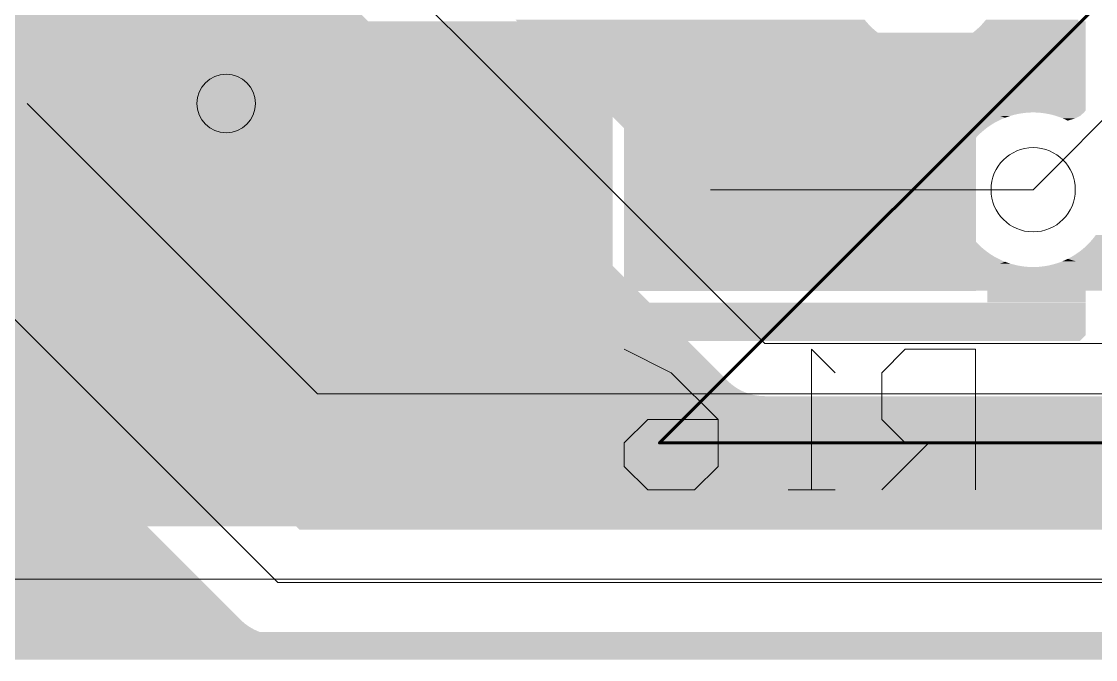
# Model space of a CAD drawing. Header units: millimetres. Extents: x 0 to 210, y 0 to 297.
# Drawn here: x 111.741 to 116.327, y 210.373 to 213.098 of the extents above; entities that cross this region are included whole.
import ezdxf

# ---------------------------------------------------------------- set-up
doc = ezdxf.new("R2010")
doc.units = ezdxf.units.MM
for name, pattern in [('K5LT32768', [0]), ('K5LT32769', [0]), ('K5LT32770', [0]), ('K5LT32773', [0]), ('K5LT32774', [0]), ('K5LT_BASIC', [0])]:
    doc.linetypes.add(name, pattern=pattern)

# ---------------------------------------------------------------- blocks, each defined once
blk = doc.blocks.new('U55')
at = {"color": 7, "linetype": 'K5LT32768', "lineweight": 18}
blk.add_circle((116.0608, 212.3795), 0.18, dxfattribs=at)
blk = doc.blocks.new('U92')
blk.add_hatch(color=7).paths.add_polyline_path([(112.0649, 213.198), (112.0649, 212.2981), (111.465, 212.2981), (111.465, 213.198)])
blk = doc.blocks.new('U130')
blk.add_hatch(color=7).paths.add_polyline_path([(115.7149, 212.9481), (115.7149, 212.0482), (114.4149, 212.0482), (114.4149, 212.9481)])
blk = doc.blocks.new('U195')
at = {"true_color": 0xff0000}
blk.add_hatch(color=1, dxfattribs=at).paths.add_polyline_path([(112.1665, 213.2996), (112.1665, 212.1965), (111.3634, 212.1965), (111.3634, 213.2996)])
blk = doc.blocks.new('U233')
at = {"true_color": 0xff0000}
blk.add_hatch(color=1, dxfattribs=at).paths.add_polyline_path([(115.8165, 213.0497), (115.8165, 211.9466), (114.3133, 211.9466), (114.3133, 213.0497)])
blk = doc.blocks.new('U288')
at = {"color": 3, "linetype": 'K5LT32773', "lineweight": 18, "true_color": 0x00ff00}
blk.add_circle((116.0608, 212.3795), 0.18, dxfattribs=at)

msp = doc.modelspace()

# ---------------------------------------------------------------- hatches: boundary and pattern name
at = {"true_color": 0x00ff00}
for points in [[(112.2923, 211.5639), (109.6585, 214.1979), (112.1218, 214.1979), (114.7558, 211.5639)], [(113.8629, 213.0935), (113.8512, 213.1052), (115.3415, 213.1052), (115.3512, 213.0935)], [(115.8493, 213.0935), (115.8589, 213.1052), (116.2534, 213.1052), (116.2534, 213.0935)], [(113.8741, 213.0823), (113.8629, 213.0935), (115.3512, 213.0935), (115.3616, 213.0823)], [(113.885, 213.0714), (113.8741, 213.0823), (115.3616, 213.0823), (115.3723, 213.0714)], [(113.8951, 213.0613), (113.885, 213.0714), (115.3723, 213.0714), (115.3837, 213.0613)], [(113.9048, 213.0516), (113.8951, 213.0613), (115.3837, 213.0613), (115.3954, 213.0516)], [(115.8053, 213.0516), (115.817, 213.0613), (116.2534, 213.0613), (116.2534, 213.0516)], [(115.817, 213.0613), (115.8282, 213.0714), (116.2534, 213.0714), (116.2534, 213.0613)], [(115.8282, 213.0714), (115.8391, 213.0823), (116.2534, 213.0823), (116.2534, 213.0714)], [(115.8391, 213.0823), (115.8493, 213.0935), (116.2534, 213.0935), (116.2534, 213.0823)], [(113.9142, 213.0422), (113.9048, 213.0516), (115.3954, 213.0516), (115.4076, 213.0422)], [(113.9228, 213.0336), (113.9142, 213.0422), (115.4076, 213.0422), (115.42, 213.0336)], [(113.9307, 213.0257), (113.9228, 213.0336), (115.42, 213.0336), (115.433, 213.0257)], [(113.9381, 213.0183), (113.9307, 213.0257), (115.433, 213.0257), (115.4464, 213.0183)], [(113.9449, 213.0115), (113.9381, 213.0183), (115.4464, 213.0183), (115.4599, 213.0115)], [(115.7406, 213.0115), (115.7543, 213.0183), (116.2534, 213.0183), (116.2534, 213.0115)], [(115.7543, 213.0183), (115.7675, 213.0257), (116.2534, 213.0257), (116.2534, 213.0183)], [(115.7675, 213.0257), (115.7804, 213.0336), (116.2534, 213.0336), (116.2534, 213.0257)], [(115.7804, 213.0336), (115.7931, 213.0422), (116.2534, 213.0422), (116.2534, 213.0336)], [(115.7931, 213.0422), (115.8053, 213.0516), (116.2534, 213.0516), (116.2534, 213.0422)], [(113.951, 213.0054), (113.9449, 213.0115), (115.4599, 213.0115), (115.4739, 213.0054)], [(113.9566, 212.9998), (113.951, 213.0054), (115.4739, 213.0054), (115.4881, 212.9998)], [(113.9614, 212.995), (113.9566, 212.9998), (115.4881, 212.9998), (115.5026, 212.995)], [(113.9658, 212.9906), (113.9614, 212.995), (115.5026, 212.995), (115.5173, 212.9906)], [(113.9691, 212.9873), (113.9658, 212.9906), (115.5173, 212.9906), (115.532, 212.9873)], [(113.9719, 212.9845), (113.9691, 212.9873), (115.532, 212.9873), (115.547, 212.9845)], [(113.9741, 212.9823), (113.9719, 212.9845), (115.547, 212.9845), (115.5622, 212.9823)], [(113.9754, 212.981), (113.9741, 212.9823), (115.5622, 212.9823), (115.5775, 212.981)], [(113.9762, 212.9802), (113.9754, 212.981), (115.5775, 212.981), (115.5927, 212.9802)], [(114.0661, 212.8903), (113.9762, 212.9802), (116.2534, 212.9802), (116.2534, 212.8903)], [(115.608, 212.9802), (115.6232, 212.981), (116.2534, 212.981), (116.2534, 212.9802)], [(115.6232, 212.981), (115.6382, 212.9823), (116.2534, 212.9823), (116.2534, 212.981)], [(115.6382, 212.9823), (115.6534, 212.9845), (116.2534, 212.9845), (116.2534, 212.9823)], [(115.6534, 212.9845), (115.6684, 212.9873), (116.2534, 212.9873), (116.2534, 212.9845)], [(115.6684, 212.9873), (115.6831, 212.9906), (116.2534, 212.9906), (116.2534, 212.9873)], [(115.6831, 212.9906), (115.6979, 212.995), (116.2534, 212.995), (116.2534, 212.9906)], [(115.6979, 212.995), (115.7124, 212.9998), (116.2534, 212.9998), (116.2534, 212.995)], [(115.7124, 212.9998), (115.7266, 213.0054), (116.2534, 213.0054), (116.2534, 212.9998)], [(115.7266, 213.0054), (115.7406, 213.0115), (116.2534, 213.0115), (116.2534, 213.0054)], [(114.247, 212.7095), (114.0661, 212.8903), (116.2534, 212.8903), (116.0725, 212.7095)], [(114.2477, 212.7087), (114.247, 212.7095), (116.0532, 212.7095), (116.038, 212.7087)], [(114.249, 212.7074), (114.2477, 212.7087), (116.038, 212.7087), (116.0227, 212.7074)], [(114.2513, 212.7051), (114.249, 212.7074), (116.0227, 212.7074), (116.0078, 212.7051)], [(114.2541, 212.7024), (114.2513, 212.7051), (116.0078, 212.7051), (115.9925, 212.7024)], [(114.2574, 212.699), (114.2541, 212.7024), (115.9925, 212.7024), (115.9778, 212.699)], [(114.2617, 212.6947), (114.2574, 212.699), (115.9778, 212.699), (115.9631, 212.6947)], [(114.2665, 212.6899), (114.2617, 212.6947), (115.9631, 212.6947), (115.9486, 212.6899)], [(114.2721, 212.6843), (114.2665, 212.6899), (115.9486, 212.6899), (115.9344, 212.6843)], [(114.2782, 212.6782), (114.2721, 212.6843), (115.9344, 212.6843), (115.9204, 212.6782)], [(114.2851, 212.6714), (114.2782, 212.6782), (115.9204, 212.6782), (115.9069, 212.6714)], [(114.2924, 212.664), (114.2851, 212.6714), (115.9069, 212.6714), (115.8935, 212.664)], [(114.3006, 212.6559), (114.2924, 212.664), (115.8935, 212.664), (115.8805, 212.6559)], [(114.3089, 212.6475), (114.3006, 212.6559), (115.8805, 212.6559), (115.8681, 212.6475)], [(114.3183, 212.6381), (114.3089, 212.6475), (115.8681, 212.6475), (115.8559, 212.6381)], [(114.328, 212.6284), (114.3183, 212.6381), (115.8559, 212.6381), (115.8442, 212.6284)], [(114.3382, 212.6183), (114.328, 212.6284), (115.8442, 212.6284), (115.8328, 212.6183)], [(114.3491, 212.6074), (114.3382, 212.6183), (115.8328, 212.6183), (115.8221, 212.6074)], [(114.3603, 212.5962), (114.3491, 212.6074), (115.8221, 212.6074), (115.8117, 212.5962)], [(114.3719, 212.5845), (114.3603, 212.5962), (115.8117, 212.5962), (115.802, 212.5845)], [(114.3841, 212.5723), (114.3719, 212.5845), (115.802, 212.5845), (115.7929, 212.5723)], [(114.3968, 212.5596), (114.3841, 212.5723), (115.7929, 212.5723), (115.7842, 212.5596)], [(114.4098, 212.5466), (114.3968, 212.5596), (115.7842, 212.5596), (115.7761, 212.5466)], [(114.423, 212.5334), (114.4098, 212.5466), (115.7761, 212.5466), (115.7687, 212.5334)], [(114.4367, 212.5197), (114.423, 212.5334), (115.7687, 212.5334), (115.7619, 212.5197)], [(114.4507, 212.5058), (114.4367, 212.5197), (115.7619, 212.5197), (115.7558, 212.5058)], [(114.4649, 212.4915), (114.4507, 212.5058), (115.7558, 212.5058), (115.7502, 212.4915)], [(114.4794, 212.4771), (114.4649, 212.4915), (115.7502, 212.4915), (115.7454, 212.4771)], [(114.4941, 212.4623), (114.4794, 212.4771), (115.7454, 212.4771), (115.7413, 212.4623)], [(114.5089, 212.4476), (114.4941, 212.4623), (115.7413, 212.4623), (115.7378, 212.4476)], [(114.5239, 212.4326), (114.5089, 212.4476), (115.7378, 212.4476), (115.735, 212.4326)], [(114.5388, 212.4176), (114.5239, 212.4326), (115.735, 212.4326), (115.7329, 212.4176)], [(114.5541, 212.4024), (114.5388, 212.4176), (115.7329, 212.4176), (115.7314, 212.4024)], [(114.5693, 212.3871), (114.5541, 212.4024), (115.7314, 212.4024), (115.7309, 212.3871)], [(114.5846, 212.3719), (114.5693, 212.3871), (115.7309, 212.3871), (115.7309, 212.3719)], [(114.5998, 212.3567), (114.5846, 212.3719), (115.7309, 212.3719), (115.7314, 212.3567)], [(114.615, 212.3414), (114.5998, 212.3567), (115.7314, 212.3567), (115.7329, 212.3414)], [(114.6303, 212.3262), (114.615, 212.3414), (115.7329, 212.3414), (115.735, 212.3262)], [(114.645, 212.3114), (114.6303, 212.3262), (115.735, 212.3262), (115.7378, 212.3114)], [(114.66, 212.2965), (114.645, 212.3114), (115.7378, 212.3114), (115.7413, 212.2965)], [(114.6747, 212.2817), (114.66, 212.2965), (115.7413, 212.2965), (115.7454, 212.2817)], [(114.6892, 212.2672), (114.6747, 212.2817), (115.7454, 212.2817), (115.7502, 212.2672)], [(114.7034, 212.253), (114.6892, 212.2672), (115.7502, 212.2672), (115.7558, 212.253)], [(114.7172, 212.2393), (114.7034, 212.253), (115.7558, 212.253), (115.7619, 212.2393)], [(114.7309, 212.2256), (114.7172, 212.2393), (115.7619, 212.2393), (115.7687, 212.2256)], [(114.7443, 212.2121), (114.7309, 212.2256), (115.7687, 212.2256), (115.7761, 212.2121)], [(114.7573, 212.1992), (114.7443, 212.2121), (115.7761, 212.2121), (115.7842, 212.1992)], [(114.7697, 212.1867), (114.7573, 212.1992), (115.7842, 212.1992), (115.7929, 212.1867)], [(114.7819, 212.1745), (114.7697, 212.1867), (115.7929, 212.1867), (115.802, 212.1745)], [(114.7936, 212.1629), (114.7819, 212.1745), (115.802, 212.1745), (115.8117, 212.1629)], [(114.8051, 212.1514), (114.7936, 212.1629), (115.8117, 212.1629), (115.8221, 212.1514)], [(114.8157, 212.1408), (114.8051, 212.1514), (115.8221, 212.1514), (115.8328, 212.1408)], [(116.2887, 212.1408), (116.2996, 212.1514), (117.3, 212.1514), (117.2894, 212.1408)], [(116.2996, 212.1514), (116.3098, 212.1629), (117.3115, 212.1629), (117.3, 212.1514)], [(116.3098, 212.1629), (116.3197, 212.1745), (117.3232, 212.1745), (117.3115, 212.1629)], [(116.3197, 212.1745), (116.3288, 212.1867), (117.3354, 212.1867), (117.3232, 212.1745)], [(114.8261, 212.1303), (114.8157, 212.1408), (115.8328, 212.1408), (115.8442, 212.1303)], [(114.8358, 212.1207), (114.8261, 212.1303), (115.8442, 212.1303), (115.8559, 212.1207)], [(114.8449, 212.1115), (114.8358, 212.1207), (115.8559, 212.1207), (115.8681, 212.1115)], [(114.8536, 212.1029), (114.8449, 212.1115), (115.8681, 212.1115), (115.8805, 212.1029)], [(114.8617, 212.0948), (114.8536, 212.1029), (115.8805, 212.1029), (115.8935, 212.0948)], [(116.228, 212.0948), (116.2409, 212.1029), (117.2515, 212.1029), (117.2434, 212.0948)], [(116.2409, 212.1029), (116.2536, 212.1115), (117.2601, 212.1115), (117.2515, 212.1029)], [(116.2536, 212.1115), (116.2658, 212.1207), (117.2693, 212.1207), (117.2601, 212.1115)], [(116.2658, 212.1207), (116.2775, 212.1303), (117.2789, 212.1303), (117.2693, 212.1207)], [(116.2775, 212.1303), (116.2887, 212.1408), (117.2894, 212.1408), (117.2789, 212.1303)], [(114.8691, 212.0874), (114.8617, 212.0948), (115.8935, 212.0948), (115.9069, 212.0874)], [(114.8759, 212.0806), (114.8691, 212.0874), (115.9069, 212.0874), (115.9204, 212.0806)], [(114.882, 212.0745), (114.8759, 212.0806), (115.9204, 212.0806), (115.9344, 212.0745)], [(114.8876, 212.0689), (114.882, 212.0745), (115.9344, 212.0745), (115.9486, 212.0689)], [(114.8924, 212.064), (114.8876, 212.0689), (115.9486, 212.0689), (115.9631, 212.064)], [(114.8965, 212.06), (114.8924, 212.064), (115.9631, 212.064), (115.9778, 212.06)], [(114.9001, 212.0564), (114.8965, 212.06), (115.9778, 212.06), (115.9925, 212.0564)], [(114.9029, 212.0536), (114.9001, 212.0564), (115.9925, 212.0564), (116.0078, 212.0536)], [(114.9049, 212.0516), (114.9029, 212.0536), (116.0078, 212.0536), (116.0227, 212.0516)], [(114.9064, 212.0501), (114.9049, 212.0516), (116.0227, 212.0516), (116.038, 212.0501)], [(114.9072, 212.0493), (114.9064, 212.0501), (116.038, 212.0501), (116.0532, 212.0493)], [(116.0685, 212.0493), (116.0837, 212.0501), (117.1986, 212.0501), (117.1978, 212.0493)], [(116.0837, 212.0501), (116.0987, 212.0516), (117.2001, 212.0516), (117.1986, 212.0501)], [(116.0987, 212.0516), (116.1139, 212.0536), (117.2022, 212.0536), (117.2001, 212.0516)], [(116.1139, 212.0536), (116.1289, 212.0564), (117.205, 212.0564), (117.2022, 212.0536)], [(116.1289, 212.0564), (116.1436, 212.06), (117.2085, 212.06), (117.205, 212.0564)], [(116.1436, 212.06), (116.1584, 212.0641), (117.2126, 212.0641), (117.2085, 212.06)], [(116.1584, 212.0641), (116.1729, 212.0689), (117.2174, 212.0689), (117.2126, 212.0641)], [(116.1729, 212.0689), (116.1871, 212.0745), (117.223, 212.0745), (117.2174, 212.0689)], [(116.1871, 212.0745), (116.2011, 212.0806), (117.2291, 212.0806), (117.223, 212.0745)], [(116.2011, 212.0806), (116.2148, 212.0874), (117.236, 212.0874), (117.2291, 212.0806)], [(116.2148, 212.0874), (116.228, 212.0948), (117.2434, 212.0948), (117.236, 212.0874)], [(115.0083, 211.9482), (114.9072, 212.0493), (117.1978, 212.0493), (117.0967, 211.9482)], [(98.4495, 210.7389), (99.3134, 211.6028), (111.6169, 211.6028), (112.4807, 210.7389)], [(112.3009, 211.5553), (112.2923, 211.5639), (114.7558, 211.5639), (114.7649, 211.5553)], [(112.3091, 211.5472), (112.3009, 211.5553), (114.7649, 211.5553), (114.7746, 211.5472)], [(112.3167, 211.5395), (112.3091, 211.5472), (114.7746, 211.5472), (114.7847, 211.5395)], [(112.3238, 211.5324), (112.3167, 211.5395), (114.7847, 211.5395), (114.7952, 211.5324)], [(112.3301, 211.5261), (112.3238, 211.5324), (114.7952, 211.5324), (114.8061, 211.5261)], [(112.336, 211.5202), (112.3301, 211.5261), (114.8061, 211.5261), (114.8173, 211.5202)], [(112.3411, 211.5152), (112.336, 211.5202), (114.8173, 211.5202), (114.8289, 211.5152)], [(112.3456, 211.5106), (112.3411, 211.5152), (114.8289, 211.5152), (114.8406, 211.5106)], [(112.3494, 211.5068), (112.3456, 211.5106), (114.8406, 211.5106), (114.8526, 211.5068)], [(112.3527, 211.5035), (112.3494, 211.5068), (114.8526, 211.5068), (114.8648, 211.5035)], [(112.355, 211.5012), (112.3527, 211.5035), (114.8648, 211.5035), (114.8772, 211.5012)], [(112.3568, 211.4994), (112.355, 211.5012), (114.8772, 211.5012), (114.8897, 211.4994)], [(112.3578, 211.4984), (112.3568, 211.4994), (114.8897, 211.4994), (114.9024, 211.4984)], [(112.3583, 211.4979), (112.3578, 211.4984), (114.9024, 211.4984), (114.9151, 211.4979)], [(112.3621, 211.4941), (112.3583, 211.4979), (118.3211, 211.4979), (118.323, 211.4941)], [(112.3753, 211.4809), (112.3621, 211.4941), (118.323, 211.4941), (118.3303, 211.4809)], [(112.3883, 211.4679), (112.3753, 211.4809), (118.3303, 211.4809), (118.3385, 211.4679)], [(112.401, 211.4552), (112.3883, 211.4679), (118.3385, 211.4679), (118.3471, 211.4552)], [(112.4132, 211.443), (112.401, 211.4552), (118.3471, 211.4552), (118.3562, 211.443)], [(112.4249, 211.4313), (112.4132, 211.443), (118.3562, 211.443), (118.3659, 211.4313)], [(112.4361, 211.4202), (112.4249, 211.4313), (118.3659, 211.4313), (118.3763, 211.4202)], [(112.447, 211.4092), (112.4361, 211.4202), (118.3763, 211.4202), (118.387, 211.4092)], [(112.4571, 211.3991), (112.447, 211.4092), (118.387, 211.4092), (118.3984, 211.3991)], [(112.467, 211.3892), (112.4571, 211.3991), (118.3984, 211.3991), (118.4101, 211.3892)], [(112.4762, 211.38), (112.467, 211.3892), (118.4101, 211.3892), (118.4223, 211.38)], [(112.4848, 211.3714), (112.4762, 211.38), (118.4223, 211.38), (118.4347, 211.3714)], [(112.4927, 211.3635), (112.4848, 211.3714), (118.4347, 211.3714), (118.4477, 211.3635)], [(112.5001, 211.3562), (112.4927, 211.3635), (118.4477, 211.3635), (118.4611, 211.3562)], [(112.5069, 211.3493), (112.5001, 211.3562), (118.4611, 211.3562), (118.4746, 211.3493)], [(112.513, 211.3432), (112.5069, 211.3493), (118.4746, 211.3493), (118.4886, 211.3432)], [(112.5186, 211.3376), (112.513, 211.3432), (118.4886, 211.3432), (118.5028, 211.3376)], [(112.5234, 211.3328), (112.5186, 211.3376), (118.5028, 211.3376), (118.5173, 211.3328)], [(112.5277, 211.3285), (112.5234, 211.3328), (118.5173, 211.3328), (118.532, 211.3285)], [(112.531, 211.3252), (112.5277, 211.3285), (118.532, 211.3285), (118.5467, 211.3252)], [(112.5338, 211.3224), (112.531, 211.3252), (118.5467, 211.3252), (118.5617, 211.3224)], [(112.5361, 211.3201), (112.5338, 211.3224), (118.5617, 211.3224), (118.577, 211.3201)], [(112.5374, 211.3188), (112.5361, 211.3201), (118.577, 211.3201), (118.5922, 211.3188)], [(112.5382, 211.3181), (112.5374, 211.3188), (118.5922, 211.3188), (118.6074, 211.3181)], [(112.5498, 211.3064), (112.5382, 211.3181), (121.9813, 211.3181), (121.991, 211.3064)], [(112.561, 211.2952), (112.5498, 211.3064), (121.991, 211.3064), (122.0011, 211.2952)], [(112.5719, 211.2843), (112.561, 211.2952), (122.0011, 211.2952), (122.0121, 211.2843)], [(112.5821, 211.2741), (112.5719, 211.2843), (122.0121, 211.2843), (122.0232, 211.2741)], [(112.592, 211.2642), (112.5821, 211.2741), (122.0232, 211.2741), (122.0349, 211.2642)], [(112.6011, 211.2551), (112.592, 211.2642), (122.0349, 211.2642), (122.0471, 211.2551)], [(112.6098, 211.2464), (112.6011, 211.2551), (122.0471, 211.2551), (122.0598, 211.2464)], [(112.6176, 211.2385), (112.6098, 211.2464), (122.0598, 211.2464), (122.0728, 211.2385)], [(112.6253, 211.2309), (112.6176, 211.2385), (122.0728, 211.2385), (122.086, 211.2309)], [(112.6319, 211.2243), (112.6253, 211.2309), (122.086, 211.2309), (122.0997, 211.2243)], [(112.6382, 211.218), (112.6319, 211.2243), (122.0997, 211.2243), (122.1137, 211.218)], [(112.6436, 211.2126), (112.6382, 211.218), (122.1137, 211.218), (122.1279, 211.2126)], [(112.6484, 211.2078), (112.6436, 211.2126), (122.1279, 211.2126), (122.1424, 211.2078)], [(112.6527, 211.2035), (112.6484, 211.2078), (122.1424, 211.2078), (122.1571, 211.2035)], [(112.6563, 211.1999), (112.6527, 211.2035), (122.1571, 211.2035), (122.1718, 211.1999)], [(112.659, 211.1971), (112.6563, 211.1999), (122.1718, 211.1999), (122.1868, 211.1971)], [(112.6611, 211.1951), (112.659, 211.1971), (122.1868, 211.1971), (122.2018, 211.1951)], [(112.6626, 211.1936), (112.6611, 211.1951), (122.2018, 211.1951), (122.217, 211.1936)], [(112.6631, 211.1931), (112.6626, 211.1936), (122.217, 211.1936), (122.2323, 211.1931)], [(112.6753, 211.1809), (112.6631, 211.1931), (124.449, 211.1931), (124.4454, 211.1809)], [(112.69, 211.1662), (112.6753, 211.1809), (124.4454, 211.1809), (124.4421, 211.1662)], [(112.705, 211.1512), (112.69, 211.1662), (124.4421, 211.1662), (124.4393, 211.1512)], [(112.7203, 211.1359), (112.705, 211.1512), (124.4393, 211.1512), (124.437, 211.1359)], [(112.7352, 211.1209), (112.7203, 211.1359), (124.437, 211.1359), (124.4357, 211.1209)], [(112.7505, 211.1057), (112.7352, 211.1209), (124.4357, 211.1209), (124.435, 211.1057)], [(112.7657, 211.0905), (112.7505, 211.1057), (124.435, 211.1057), (124.435, 211.0905)], [(112.7698, 211.0864), (112.7657, 211.0905), (124.435, 211.0905), (124.4352, 211.0864)], [(112.9288, 210.9274), (112.7698, 211.0864), (124.4352, 211.0864), (124.2762, 210.9274)], [(98.4205, 210.7145), (98.4307, 210.7219), (112.4977, 210.7219), (112.5051, 210.7145)], [(98.4307, 210.7219), (98.4404, 210.7303), (112.4894, 210.7303), (112.4977, 210.7219)], [(98.4404, 210.7303), (98.4495, 210.7389), (112.4807, 210.7389), (112.4894, 210.7303)], [(98.3029, 210.6734), (98.3154, 210.6744), (112.5452, 210.6744), (112.5462, 210.6734)], [(98.3154, 210.6744), (98.3281, 210.6762), (112.5435, 210.6762), (112.5452, 210.6744)], [(98.3281, 210.6762), (98.3405, 210.6785), (112.5412, 210.6785), (112.5435, 210.6762)], [(98.3405, 210.6785), (98.3527, 210.6818), (112.5379, 210.6818), (112.5412, 210.6785)], [(98.3527, 210.6818), (98.3647, 210.6856), (112.5341, 210.6856), (112.5379, 210.6818)], [(98.3647, 210.6856), (98.3763, 210.6902), (112.5295, 210.6902), (112.5341, 210.6856)], [(98.3763, 210.6902), (98.388, 210.6952), (112.5244, 210.6952), (112.5295, 210.6902)], [(98.388, 210.6952), (98.3992, 210.7011), (112.5186, 210.7011), (112.5244, 210.6952)], [(98.3992, 210.7011), (98.4101, 210.7074), (112.5122, 210.7074), (112.5186, 210.7011)], [(98.4101, 210.7074), (98.4205, 210.7145), (112.5051, 210.7145), (112.5122, 210.7074)], [(84.815, 210.5434), (84.815, 210.6729), (112.5468, 210.6729), (112.6763, 210.5434)], [(98.2902, 210.6729), (98.3029, 210.6734), (112.5462, 210.6734), (112.5468, 210.6729)], [(84.815, 210.5345), (84.815, 210.5434), (112.6765, 210.5434), (112.6857, 210.5345)], [(84.815, 210.5263), (84.815, 210.5345), (112.6857, 210.5345), (112.6953, 210.5263)], [(84.815, 210.519), (84.815, 210.5263), (112.6953, 210.5263), (112.7053, 210.519)], [(84.815, 210.5119), (84.815, 210.519), (112.7053, 210.519), (112.7159, 210.5119)], [(84.815, 210.5055), (84.815, 210.5119), (112.7159, 210.5119), (112.7266, 210.5055)], [(84.815, 210.4997), (84.815, 210.5055), (112.7266, 210.5055), (112.738, 210.4997)], [(84.815, 210.4946), (84.815, 210.4997), (112.738, 210.4997), (112.7494, 210.4946)], [(84.815, 210.49), (84.815, 210.4946), (112.7494, 210.4946), (112.7611, 210.49)], [(84.815, 210.4862), (84.815, 210.49), (112.7611, 210.49), (112.7733, 210.4862)], [(84.815, 210.4829), (84.815, 210.4862), (112.7733, 210.4862), (112.7855, 210.4829)], [(84.815, 210.4806), (84.815, 210.4829), (112.7855, 210.4829), (112.798, 210.4806)], [(84.815, 210.4788), (84.815, 210.4806), (112.798, 210.4806), (112.8104, 210.4788)], [(84.815, 210.4778), (84.815, 210.4788), (112.8104, 210.4788), (112.8229, 210.4778)], [(84.815, 210.4773), (84.815, 210.4778), (112.8229, 210.4778), (112.8356, 210.4773)], [(84.815, 210.3732), (84.815, 210.4773), (133.315, 210.4773), (133.315, 210.3732)]]:
    msp.add_hatch(color=3, dxfattribs=at).paths.add_polyline_path(points)
for points in [[(112.215, 212.6163), (112.215, 213.0981), (114.2651, 213.0981), (114.2651, 212.6163)], [(115.865, 213.0978), (115.865, 213.0981), (116.2849, 213.0981), (116.2849, 213.0978)], [(115.865, 213.0851), (115.865, 213.0978), (116.2849, 213.0978), (116.2846, 213.0851)], [(115.865, 212.7351), (115.865, 213.0851), (116.2846, 213.0851), (116.2846, 212.7351)], [(115.8734, 212.7224), (115.865, 212.7351), (116.2846, 212.7351), (116.2846, 212.7224)], [(115.8777, 212.7183), (115.8734, 212.7224), (116.2846, 212.7224), (116.2846, 212.7183)], [(115.8855, 212.711), (115.8777, 212.7183), (116.2846, 212.7183), (116.2795, 212.711)], [(115.8863, 212.7102), (115.8855, 212.711), (116.2795, 212.711), (116.2787, 212.7102)], [(115.8878, 212.7095), (115.8863, 212.7102), (116.2787, 212.7102), (116.2779, 212.7095)], [(115.8892, 212.7087), (115.8878, 212.7095), (116.0532, 212.7095), (116.038, 212.7087)], [(115.8916, 212.7074), (115.8892, 212.7087), (116.038, 212.7087), (116.0227, 212.7074)], [(115.8959, 212.7051), (115.8916, 212.7074), (116.0227, 212.7074), (116.0078, 212.7051)], [(115.9011, 212.7024), (115.8959, 212.7051), (116.0078, 212.7051), (115.9925, 212.7024)], [(115.9049, 212.7003), (115.9011, 212.7024), (115.9925, 212.7024), (115.9835, 212.7003)], [(115.9083, 212.699), (115.9049, 212.7003), (115.9835, 212.7003), (115.9778, 212.699)], [(115.9199, 212.6947), (115.9083, 212.699), (115.9778, 212.699), (115.9631, 212.6947)], [(115.9328, 212.6899), (115.9199, 212.6947), (115.9631, 212.6947), (115.9486, 212.6899)], [(116.0837, 212.7087), (116.0685, 212.7095), (116.2779, 212.7095), (116.277, 212.7087)], [(116.0987, 212.7074), (116.0837, 212.7087), (116.277, 212.7087), (116.2756, 212.7074)], [(116.1139, 212.7051), (116.0987, 212.7074), (116.2756, 212.7074), (116.2731, 212.7051)], [(116.1289, 212.7024), (116.1139, 212.7051), (116.2731, 212.7051), (116.27, 212.7024)], [(116.1436, 212.699), (116.1289, 212.7024), (116.27, 212.7024), (116.2663, 212.699)], [(116.1584, 212.6947), (116.1436, 212.699), (116.2663, 212.699), (116.2616, 212.6947)], [(116.1599, 212.6942), (116.1584, 212.6947), (116.2616, 212.6947), (116.261, 212.6942)], [(116.1729, 212.6899), (116.1599, 212.6942), (116.261, 212.6942), (116.2521, 212.6899)], [(115.941, 212.6869), (115.9328, 212.6899), (115.9486, 212.6899)], [(116.1852, 212.6851), (116.1729, 212.6899), (116.2521, 212.6899), (116.2422, 212.6851)], [(116.1871, 212.6843), (116.1852, 212.6851), (116.2422, 212.6851), (116.2398, 212.6843)], [(116.2011, 212.6782), (116.1871, 212.6843), (116.2398, 212.6843), (116.2206, 212.6782)], [(116.2087, 212.6744), (116.2011, 212.6782), (116.2206, 212.6782)], [(112.9333, 211.8979), (112.215, 212.6163), (114.2651, 212.6163), (114.2651, 211.8979)], [(110.419, 212.044), (110.419, 212.1481), (112.0466, 212.1481), (112.1508, 212.044)], [(115.8878, 212.0493), (115.8892, 212.0501), (116.038, 212.0501), (116.0532, 212.0493)], [(115.8892, 212.0501), (115.8921, 212.0516), (116.0227, 212.0516), (116.038, 212.0501)], [(115.8921, 212.0516), (115.8959, 212.0536), (116.0078, 212.0536), (116.0227, 212.0516)], [(115.8959, 212.0536), (115.9011, 212.0564), (115.9925, 212.0564), (116.0078, 212.0536)], [(115.9011, 212.0564), (115.9049, 212.0585), (115.9841, 212.0585), (115.9925, 212.0564)], [(115.9049, 212.0585), (115.909, 212.06), (115.9778, 212.06), (115.9841, 212.0585)], [(115.909, 212.06), (115.9199, 212.0641), (115.9631, 212.0641), (115.9778, 212.06)], [(115.9199, 212.0641), (115.9328, 212.0689), (115.9486, 212.0689), (115.9631, 212.0641)], [(115.9328, 212.0689), (115.941, 212.0719), (115.9486, 212.0689)], [(116.0685, 212.0493), (116.0837, 212.0501), (116.277, 212.0501), (116.2779, 212.0493)], [(116.0837, 212.0501), (116.0987, 212.0516), (116.2754, 212.0516), (116.277, 212.0501)], [(116.0987, 212.0516), (116.1139, 212.0536), (116.2732, 212.0536), (116.2754, 212.0516)], [(116.1139, 212.0536), (116.1289, 212.0564), (116.2701, 212.0564), (116.2732, 212.0536)], [(116.1289, 212.0564), (116.1436, 212.06), (116.2663, 212.06), (116.2701, 212.0564)], [(116.1436, 212.06), (116.1584, 212.064), (116.2618, 212.064), (116.2663, 212.06)], [(116.1584, 212.064), (116.1607, 212.0648), (116.261, 212.0648), (116.2618, 212.064)], [(116.1607, 212.0648), (116.1729, 212.0689), (116.2526, 212.0689), (116.261, 212.0648)], [(116.1729, 212.0689), (116.1858, 212.074), (116.2422, 212.074), (116.2526, 212.0689)], [(116.1858, 212.074), (116.1871, 212.0745), (116.2406, 212.0745), (116.2422, 212.074)], [(116.1871, 212.0745), (116.2011, 212.0806), (116.2209, 212.0806), (116.2406, 212.0745)], [(116.2011, 212.0806), (116.2087, 212.0844), (116.2209, 212.0806)], [(108.8742, 211.9447), (108.8742, 212.044), (112.1508, 212.044), (112.2501, 211.9447)], [(115.865, 212.0237), (115.8734, 212.0364), (116.2846, 212.0364), (116.2846, 212.0237)], [(115.865, 211.898), (115.865, 212.0237), (116.2846, 212.0237), (116.2846, 211.898)], [(115.8734, 212.0364), (115.878, 212.0407), (116.2846, 212.0407), (116.2846, 212.0364)], [(115.878, 212.0407), (115.8855, 212.0478), (116.2795, 212.0478), (116.2846, 212.0407)], [(115.8855, 212.0478), (115.8864, 212.0486), (116.2787, 212.0486), (116.2795, 212.0478)], [(115.8864, 212.0486), (115.8878, 212.0493), (116.2779, 212.0493), (116.2787, 212.0486)], [(109.4696, 211.3493), (108.8742, 211.9447), (112.2501, 211.9447), (112.8455, 211.3493)], [(113.0736, 211.7577), (112.9333, 211.8979), (116.2846, 211.8979), (116.2846, 211.7577)], [(113.0979, 211.7333), (113.0736, 211.7577), (116.2846, 211.7577), (116.2602, 211.7333)], [(109.4784, 211.3404), (109.4696, 211.3493), (112.8455, 211.3493), (112.8546, 211.3404)], [(109.4866, 211.3323), (109.4784, 211.3404), (112.8546, 211.3404), (112.8643, 211.3323)], [(109.4942, 211.3247), (109.4866, 211.3323), (112.8643, 211.3323), (112.8744, 211.3247)], [(109.501, 211.3178), (109.4942, 211.3247), (112.8744, 211.3247), (112.8848, 211.3178)], [(109.5074, 211.3114), (109.501, 211.3178), (112.8848, 211.3178), (112.8958, 211.3114)], [(109.5132, 211.3056), (109.5074, 211.3114), (112.8958, 211.3114), (112.9069, 211.3056)], [(109.5186, 211.3003), (109.5132, 211.3056), (112.9069, 211.3056), (112.9186, 211.3003)], [(109.5229, 211.296), (109.5186, 211.3003), (112.9186, 211.3003), (112.9303, 211.296)], [(109.5267, 211.2921), (109.5229, 211.296), (112.9303, 211.296), (112.9422, 211.2921)], [(109.53, 211.2888), (109.5267, 211.2921), (112.9422, 211.2921), (112.9547, 211.2888)], [(109.5323, 211.2866), (109.53, 211.2888), (112.9547, 211.2888), (112.9669, 211.2866)], [(109.5341, 211.2848), (109.5323, 211.2866), (112.9669, 211.2866), (112.9796, 211.2848)], [(109.5353, 211.2835), (109.5341, 211.2848), (112.9796, 211.2848), (112.992, 211.2835)], [(109.5356, 211.2833), (109.5353, 211.2835), (112.992, 211.2835), (113.0047, 211.2833)], [(109.8772, 210.9416), (109.5356, 211.2833), (120.4817, 211.2833), (120.1401, 210.9416)], [(84.815, 210.3732), (84.815, 210.4913), (133.315, 210.4913), (133.315, 210.3732)]]:
    msp.add_hatch(color=7).paths.add_polyline_path(points)

# ---------------------------------------------------------------- linework, layer by layer
at = {"color": 3, "linetype": 'K5LT32774', "lineweight": 18, "true_color": 0x00ff00}
for points in [[(108.99, 214.5479), (112.8356, 210.7024)], [(112.215, 214.4229), (114.9151, 211.7229), (117.1899, 211.7229)], [(116.0608, 212.3795), (116.4784, 212.7971)], [(112.8356, 210.7024), (124.3694, 210.7024)]]:
    msp.add_lwpolyline(points, dxfattribs=at)
at = {"color": 150, "linetype": 'K5LT_BASIC', "lineweight": 60, "true_color": 0x0080ff}
msp.add_lwpolyline([(116.4642, 211.298), (114.465, 211.298), (116.4642, 213.2975), (116.4642, 213.7973), (115.9646, 214.297), (114.9648, 214.297), (114.465, 213.7973)], dxfattribs=at)
at = {"color": 6, "linetype": 'K5LT32770', "lineweight": 18, "true_color": 0xff00ff}
msp.add_lwpolyline([(112.4901, 212.7481, 1), (112.74, 212.7481, 1)], format="xyb", close=True, dxfattribs=at)
at = {"color": 7, "linetype": 'K5LT32769', "lineweight": 18}
for points in [[(111.7649, 212.7481), (113.0047, 211.5083)], [(114.6837, 212.3795), (116.0608, 212.3795)], [(113.0047, 211.5083), (116.3535, 211.5083)], [(109.784, 210.7163), (120.2333, 210.7163)]]:
    msp.add_lwpolyline(points, dxfattribs=at)
at = {"color": 6, "linetype": 'K5LT32770', "lineweight": 18, "true_color": 0xff00ff}
for points in [[(114.3151, 211.698), (114.5153, 211.598), (114.7152, 211.3981), (114.7152, 211.1982), (114.6151, 211.0981), (114.4152, 211.0981), (114.3151, 211.1982), (114.3151, 211.298), (114.4152, 211.3981), (114.7152, 211.3981)], [(115.215, 211.0981), (115.0149, 211.0981), (115.1149, 211.0981), (115.1149, 211.698), (115.215, 211.598)], [(115.8147, 211.0981), (115.8147, 211.698), (115.5147, 211.698), (115.4149, 211.598), (115.4149, 211.3981), (115.5147, 211.298), (115.8147, 211.298)], [(115.6148, 211.298), (115.4149, 211.0981)]]:
    msp.add_lwpolyline(points, dxfattribs=at)

# ---------------------------------------------------------------- block references
for name in ['U195', 'U92', 'U233', 'U130', 'U55', 'U288']:
    msp.add_blockref(name, (0, 0))

doc.saveas('drawing.dxf')
